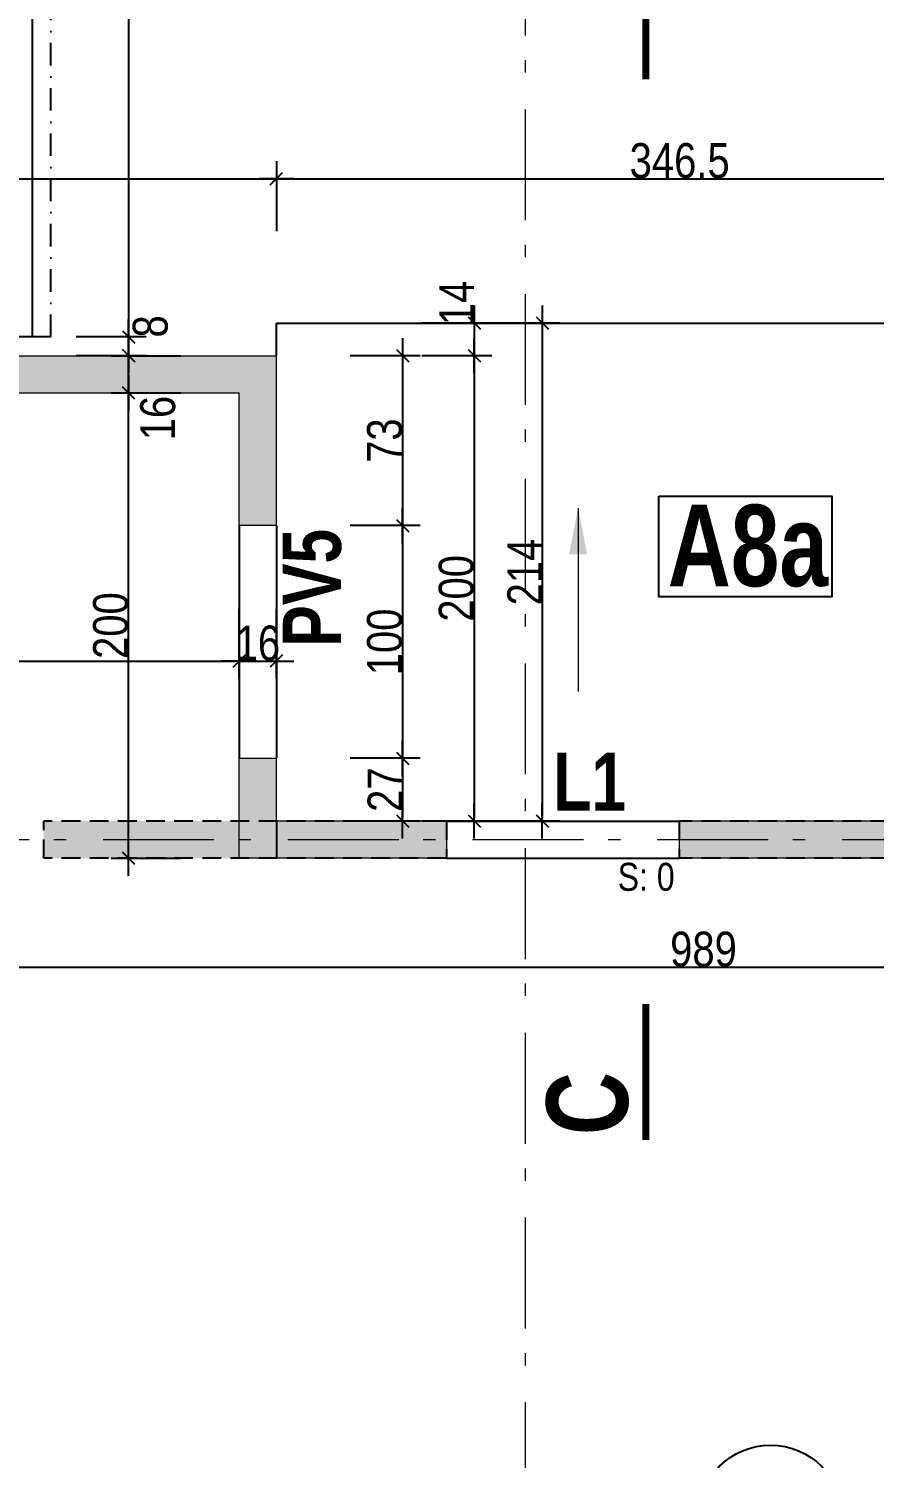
# Model space of a CAD drawing. Header units: centimetres. Extents: x -31 to 9059, y 2319 to 6519.
# Drawn here: x 5407 to 5771, y 4636 to 5250 of the extents above; entities that cross this region are included whole.
import ezdxf
from ezdxf.enums import TextEntityAlignment as Align

# ---------------------------------------------------------------- set-up
doc = ezdxf.new("R2010")
doc.units = ezdxf.units.CM
doc.header["$LTSCALE"] = 12.7
doc.header["$PDMODE"] = 1
doc.header["$PDSIZE"] = -2
for name, pattern in [('CACHEX2', [19.05, 12.7, -6.35]), ('Style de ligne -6', [2.08328, 1.25, -0.41656, 0.13886, -0.27786]), ('TIRETPTX2', [50.8, 25.4, -12.7, 0, -12.7])]:
    doc.linetypes.add(name, pattern=pattern)
for name, color, linetype in [('01_cote_gen', 4, 'Continuous'), ('01_linteaux', 2, 'Continuous'), ('01_murs_sup', 2, 'CACHEX2'), ('01_poch_murs', 253, 'Continuous'), ('01_poch_poteaux', 250, 'Continuous'), ('01_texte', 230, 'Continuous'), ('AA_COTES', 2, 'Continuous')]:
    doc.layers.add(name, color=color, linetype=linetype)
doc.layers.add('01_murs_coup', color=5, linetype='Continuous', lineweight=60)
doc.layers.add('B Général', color=7, linetype='Continuous', lineweight=5)
doc.styles.add('ARIAL NA', font='ARIALN.TTF')
doc.styles.add('impact', font='impact.ttf')
doc.styles.add('STYLE2', font='ARIALN.TTF')
doc.dimstyles.new('JB50', dxfattribs={"dimscale": 0.1, "dimtxt": 150, "dimasz": 15, "dimexe": 0.1, "dimexo": 0.1, "dimgap": 0.09, "dimtad": 1, "dimdec": 1, "dimdsep": 46, "dimtxsty": 'STYLE2', "dimblk1": 'BOND_G', "dimblk2": 'BOND_D', "dimsah": 1, "dimcen": 1.5, "dimdle": 0.01, "dimse1": 1, "dimse2": 1, "dimclrd": 4, "dimclre": 2, "dimclrt": 6, "dimazin": 2, "dimtfac": 2.333333, "dimtdec": 1, "dimtix": 1, "dimtmove": 2, "dimatfit": 3, "dimldrblk": 'BOND_G', "dimfxl": 1, "dimtolj": 1, "dimtzin": 0, "dimarcsym": 0})

# ---------------------------------------------------------------- blocks, each defined once
blk = doc.blocks.new('BOND_G')
at = {"layer": 'AA_COTES', "color": 0}
for p, q in [((0, -5), (0, 15)), ((5, 0), (-5, 0)), ((1.77, 1.77), (-1.77, -1.77))]:
    blk.add_line(p, q, dxfattribs=at)
blk = doc.blocks.new('BOND_D')
at = {"layer": 'AA_COTES', "color": 0}
for p, q in [((0, 5), (0, -15)), ((5, 0), (-5, 0)), ((-1.77, -1.77), (1.77, 1.77))]:
    blk.add_line(p, q, dxfattribs=at)
blk = doc.blocks.new('*D1151')
at = {"layer": '01_cote_gen', "color": 4, "lineweight": -2, "transparency": 16777216}
blk.add_line((5515.46, 5385.88), (6190.46, 5385.88), dxfattribs=at)
at = {"layer": 'Defpoints', "color": 0, "transparency": 16777216}
for p in [(6191.96, 5385.88), (5513.96, 5109.37), (6191.96, 5109.37)]:
    blk.add_point(p, dxfattribs=at)
at = {"layer": '01_cote_gen', "color": 4, "lineweight": -2, "transparency": 16777216, "xscale": 1.5, "yscale": 1.5, "zscale": 1.5, "rotation": 180}
blk.add_blockref('BOND_G', (5513.96, 5385.88), dxfattribs=at)
at = {"layer": '01_cote_gen', "color": 4, "lineweight": -2, "transparency": 16777216, "xscale": 1.5, "yscale": 1.5, "zscale": 1.5}
blk.add_blockref('BOND_D', (6191.96, 5385.88), dxfattribs=at)
at = {"layer": '01_cote_gen', "color": 6, "transparency": 16777216, "insert": (5852.88, 5393.55), "char_height": 15, "attachment_point": 5, "style": 'STYLE2'}
blk.add_mtext('\\A1;678', dxfattribs=at)
blk = doc.blocks.new('*D1152')
at = {"layer": '01_cote_gen', "color": 4, "lineweight": -2, "transparency": 16777216}
blk.add_line((5515.46, 5357.77), (5585.46, 5357.77), dxfattribs=at)
at = {"layer": 'Defpoints', "color": 0, "transparency": 16777216}
for p in [(5586.96, 5357.77), (5513.96, 5109.37), (5586.96, 4909.39)]:
    blk.add_point(p, dxfattribs=at)
at = {"layer": '01_cote_gen', "color": 4, "lineweight": -2, "transparency": 16777216, "xscale": 1.5, "yscale": 1.5, "zscale": 1.5, "rotation": 180}
blk.add_blockref('BOND_G', (5513.96, 5357.77), dxfattribs=at)
at = {"layer": '01_cote_gen', "color": 4, "lineweight": -2, "transparency": 16777216, "xscale": 1.5, "yscale": 1.5, "zscale": 1.5}
blk.add_blockref('BOND_D', (5586.96, 5357.77), dxfattribs=at)
at = {"layer": '01_cote_gen', "color": 6, "transparency": 16777216, "insert": (5550.46, 5365.44), "char_height": 15, "attachment_point": 5, "style": 'STYLE2'}
blk.add_mtext('\\A1;73', dxfattribs=at)
blk = doc.blocks.new('*D1153')
at = {"layer": '01_cote_gen', "color": 4, "lineweight": -2, "transparency": 16777216}
blk.add_line((5588.46, 5357.75), (5685.46, 5357.75), dxfattribs=at)
at = {"layer": 'Defpoints', "color": 0, "transparency": 16777216}
for p in [(5686.96, 5357.75), (5586.96, 4909.39), (5686.96, 4909.39)]:
    blk.add_point(p, dxfattribs=at)
at = {"layer": '01_cote_gen', "color": 4, "lineweight": -2, "transparency": 16777216, "xscale": 1.5, "yscale": 1.5, "zscale": 1.5, "rotation": 180}
blk.add_blockref('BOND_G', (5586.96, 5357.75), dxfattribs=at)
at = {"layer": '01_cote_gen', "color": 4, "lineweight": -2, "transparency": 16777216, "xscale": 1.5, "yscale": 1.5, "zscale": 1.5}
blk.add_blockref('BOND_D', (5686.96, 5357.75), dxfattribs=at)
at = {"layer": '01_cote_gen', "color": 6, "transparency": 16777216, "insert": (5636.96, 5365.42), "char_height": 15, "attachment_point": 5, "style": 'STYLE2'}
blk.add_mtext('\\A1;100', dxfattribs=at)
blk = doc.blocks.new('*D1154')
at = {"layer": '01_cote_gen', "color": 4, "lineweight": -2, "transparency": 16777216}
blk.add_line((5688.46, 5357.75), (5860.46, 5357.75), dxfattribs=at)
at = {"layer": 'Defpoints', "color": 0, "transparency": 16777216}
for p in [(5861.96, 5357.75), (5686.96, 4909.39), (5861.96, 4909.39)]:
    blk.add_point(p, dxfattribs=at)
at = {"layer": '01_cote_gen', "color": 4, "lineweight": -2, "transparency": 16777216, "xscale": 1.5, "yscale": 1.5, "zscale": 1.5, "rotation": 180}
blk.add_blockref('BOND_G', (5686.96, 5357.75), dxfattribs=at)
at = {"layer": '01_cote_gen', "color": 4, "lineweight": -2, "transparency": 16777216, "xscale": 1.5, "yscale": 1.5, "zscale": 1.5}
blk.add_blockref('BOND_D', (5861.96, 5357.75), dxfattribs=at)
at = {"layer": '01_cote_gen', "color": 6, "transparency": 16777216, "insert": (5774.46, 5365.42), "char_height": 15, "attachment_point": 5, "style": 'STYLE2'}
blk.add_mtext('\\A1;175', dxfattribs=at)
blk = doc.blocks.new('*D1170')
at = {"layer": '01_cote_gen', "color": 4, "lineweight": -2, "transparency": 16777216}
blk.add_line((5204.46, 4846.57), (6190.46, 4846.57), dxfattribs=at)
at = {"layer": 'Defpoints', "color": 0, "transparency": 16777216}
for p in [(5202.96, 4869.07), (6191.96, 4856.67), (6191.96, 4846.57)]:
    blk.add_point(p, dxfattribs=at)
at = {"layer": '01_cote_gen', "color": 4, "lineweight": -2, "transparency": 16777216, "xscale": 1.5, "yscale": 1.5, "zscale": 1.5, "rotation": 180}
blk.add_blockref('BOND_G', (5202.96, 4846.57), dxfattribs=at)
at = {"layer": '01_cote_gen', "color": 4, "lineweight": -2, "transparency": 16777216, "xscale": 1.5, "yscale": 1.5, "zscale": 1.5}
blk.add_blockref('BOND_D', (6191.96, 4846.57), dxfattribs=at)
at = {"layer": '01_cote_gen', "color": 6, "transparency": 16777216, "insert": (5697.46, 4854.24), "char_height": 15, "attachment_point": 5, "style": 'STYLE2'}
blk.add_mtext('\\A1;989', dxfattribs=at)
blk = doc.blocks.new('*D1300')
at = {"layer": '01_cote_gen', "color": 4, "lineweight": -2, "transparency": 16777216}
blk.add_line((5204.46, 4978.1), (5496.46, 4978.1), dxfattribs=at)
at = {"layer": 'Defpoints', "color": 0, "transparency": 16777216}
for p in [(5497.96, 4978.1), (5202.96, 4963.42), (5497.96, 4936.36)]:
    blk.add_point(p, dxfattribs=at)
at = {"layer": '01_cote_gen', "color": 4, "lineweight": -2, "transparency": 16777216, "xscale": 1.5, "yscale": 1.5, "zscale": 1.5, "rotation": 180}
blk.add_blockref('BOND_G', (5202.96, 4978.1), dxfattribs=at)
at = {"layer": '01_cote_gen', "color": 4, "lineweight": -2, "transparency": 16777216, "xscale": 1.5, "yscale": 1.5, "zscale": 1.5}
blk.add_blockref('BOND_D', (5497.96, 4978.1), dxfattribs=at)
at = {"layer": '01_cote_gen', "color": 6, "transparency": 16777216, "insert": (5350.46, 4985.77), "char_height": 15, "attachment_point": 5, "style": 'STYLE2'}
blk.add_mtext('\\A1;295', dxfattribs=at)
blk = doc.blocks.new('*D1301')
at = {"layer": '01_cote_gen', "color": 4, "lineweight": -2, "transparency": 16777216}
for p, q in [((5496.46, 4978.1), (5494.96, 4978.1)), ((5497.96, 4978.1), (5513.96, 4978.1)), ((5515.46, 4978.1), (5516.96, 4978.1))]:
    blk.add_line(p, q, dxfattribs=at)
at = {"layer": 'Defpoints', "color": 0, "transparency": 16777216}
for p in [(5513.96, 5036.36), (5513.96, 4978.1), (5497.96, 4936.36)]:
    blk.add_point(p, dxfattribs=at)
at = {"layer": '01_cote_gen', "color": 4, "lineweight": -2, "transparency": 16777216, "xscale": 1.5, "yscale": 1.5, "zscale": 1.5}
blk.add_blockref('BOND_G', (5497.96, 4978.1), dxfattribs=at)
at = {"layer": '01_cote_gen', "color": 4, "lineweight": -2, "transparency": 16777216, "xscale": 1.5, "yscale": 1.5, "zscale": 1.5, "rotation": 180}
blk.add_blockref('BOND_D', (5513.96, 4978.1), dxfattribs=at)
at = {"layer": '01_cote_gen', "color": 6, "transparency": 16777216, "insert": (5505.96, 4985.77), "char_height": 15, "attachment_point": 5, "style": 'STYLE2'}
blk.add_mtext('\\A1;16', dxfattribs=at)
blk = doc.blocks.new('*D1404')
at = {"layer": '01_cote_gen', "color": 4, "lineweight": -2, "transparency": 16777216}
blk.add_line((5515.46, 5185.43), (5858.96, 5185.43), dxfattribs=at)
at = {"layer": 'Defpoints', "color": 0, "transparency": 16777216}
for p in [(5860.46, 5185.43), (5513.96, 5148.05), (5860.46, 5140.05)]:
    blk.add_point(p, dxfattribs=at)
at = {"layer": '01_cote_gen', "color": 4, "lineweight": -2, "transparency": 16777216, "xscale": 1.5, "yscale": 1.5, "zscale": 1.5, "rotation": 180}
blk.add_blockref('BOND_G', (5513.96, 5185.43), dxfattribs=at)
at = {"layer": '01_cote_gen', "color": 4, "lineweight": -2, "transparency": 16777216, "xscale": 1.5, "yscale": 1.5, "zscale": 1.5}
blk.add_blockref('BOND_D', (5860.46, 5185.43), dxfattribs=at)
at = {"layer": '01_cote_gen', "color": 6, "transparency": 16777216, "insert": (5687.21, 5193.1), "char_height": 15, "attachment_point": 5, "style": 'STYLE2'}
blk.add_mtext('\\A1;346.5', dxfattribs=at)
blk = doc.blocks.new('*D1437')
at = {"layer": '01_cote_gen', "color": 4, "lineweight": -2, "transparency": 16777216}
blk.add_line((5568.15, 5107.87), (5568.15, 5037.86), dxfattribs=at)
at = {"layer": 'Defpoints', "color": 0, "transparency": 16777216}
for p in [(5524.52, 5109.37), (5524.52, 5036.36), (5568.15, 5036.36)]:
    blk.add_point(p, dxfattribs=at)
at = {"layer": '01_cote_gen', "color": 4, "lineweight": -2, "transparency": 16777216, "xscale": 1.5, "yscale": 1.5, "zscale": 1.5}
for name, p, rotation in [('BOND_G', (5568.15, 5109.37), 90), ('BOND_D', (5568.15, 5036.36), 270)]:
    blk.add_blockref(name, p, dxfattribs=dict(at, rotation=rotation))
at = {"layer": '01_cote_gen', "color": 6, "transparency": 16777216, "insert": (5560.48, 5072.86), "char_height": 15, "attachment_point": 5, "rotation": 90, "style": 'STYLE2'}
blk.add_mtext('\\A1;73', dxfattribs=at)
blk = doc.blocks.new('*D1438')
at = {"layer": '01_cote_gen', "color": 4, "lineweight": -2, "transparency": 16777216}
blk.add_line((5568.15, 5034.86), (5568.15, 4937.86), dxfattribs=at)
at = {"layer": 'Defpoints', "color": 0, "transparency": 16777216}
for p in [(5524.52, 5036.36), (5524.52, 4936.36), (5568.15, 4936.36)]:
    blk.add_point(p, dxfattribs=at)
at = {"layer": '01_cote_gen', "color": 4, "lineweight": -2, "transparency": 16777216, "xscale": 1.5, "yscale": 1.5, "zscale": 1.5}
for name, p, rotation in [('BOND_G', (5568.15, 5036.36), 90), ('BOND_D', (5568.15, 4936.36), 270)]:
    blk.add_blockref(name, p, dxfattribs=dict(at, rotation=rotation))
at = {"layer": '01_cote_gen', "color": 6, "transparency": 16777216, "insert": (5560.48, 4986.36), "char_height": 15, "attachment_point": 5, "rotation": 90, "style": 'STYLE2'}
blk.add_mtext('\\A1;100', dxfattribs=at)
blk = doc.blocks.new('*D1439')
at = {"layer": '01_cote_gen', "color": 4, "lineweight": -2, "transparency": 16777216}
blk.add_line((5568.15, 4934.86), (5568.15, 4910.89), dxfattribs=at)
at = {"layer": 'Defpoints', "color": 0, "transparency": 16777216}
for p in [(5545.65, 4936.36), (5545.65, 4909.39), (5568.15, 4909.39)]:
    blk.add_point(p, dxfattribs=at)
at = {"layer": '01_cote_gen', "color": 4, "lineweight": -2, "transparency": 16777216, "xscale": 1.5, "yscale": 1.5, "zscale": 1.5}
for name, p, rotation in [('BOND_G', (5568.15, 4936.36), 90), ('BOND_D', (5568.15, 4909.39), 270)]:
    blk.add_blockref(name, p, dxfattribs=dict(at, rotation=rotation))
at = {"layer": '01_cote_gen', "color": 6, "transparency": 16777216, "insert": (5560.61, 4922.88), "char_height": 15, "attachment_point": 5, "rotation": 90, "style": 'STYLE2'}
blk.add_mtext('\\A1;27', dxfattribs=at)
blk = doc.blocks.new('*D1440')
at = {"layer": '01_cote_gen', "color": 4, "lineweight": -2, "transparency": 16777216}
blk.add_line((5598.95, 5107.87), (5598.95, 4910.89), dxfattribs=at)
at = {"layer": 'Defpoints', "color": 0, "transparency": 16777216}
for p in [(5575.65, 5109.37), (5597.52, 4909.39), (5598.95, 4909.39)]:
    blk.add_point(p, dxfattribs=at)
at = {"layer": '01_cote_gen', "color": 4, "lineweight": -2, "transparency": 16777216, "xscale": 1.5, "yscale": 1.5, "zscale": 1.5}
for name, p, rotation in [('BOND_G', (5598.95, 5109.37), 90), ('BOND_D', (5598.95, 4909.39), 270)]:
    blk.add_blockref(name, p, dxfattribs=dict(at, rotation=rotation))
at = {"layer": '01_cote_gen', "color": 6, "transparency": 16777216, "insert": (5591.28, 5009.38), "char_height": 15, "attachment_point": 5, "rotation": 90, "style": 'STYLE2'}
blk.add_mtext('\\A1;200', dxfattribs=at)
blk = doc.blocks.new('*D1441')
at = {"layer": '01_cote_gen', "color": 4, "lineweight": -2, "transparency": 16777216}
blk.add_line((5598.95, 5121.89), (5598.95, 5110.87), dxfattribs=at)
at = {"layer": 'Defpoints', "color": 0, "transparency": 16777216}
for p in [(5590.2, 5123.39), (5590.2, 5109.37), (5598.95, 5109.37)]:
    blk.add_point(p, dxfattribs=at)
at = {"layer": '01_cote_gen', "color": 4, "lineweight": -2, "transparency": 16777216, "xscale": 1.5, "yscale": 1.5, "zscale": 1.5}
for name, p, rotation in [('BOND_G', (5598.95, 5123.39), 90), ('BOND_D', (5598.95, 5109.37), 270)]:
    blk.add_blockref(name, p, dxfattribs=dict(at, rotation=rotation))
at = {"layer": '01_cote_gen', "color": 6, "transparency": 16777216, "insert": (5591.41, 5131.99), "char_height": 15, "attachment_point": 5, "rotation": 90, "style": 'STYLE2'}
blk.add_mtext('\\A1;14', dxfattribs=at)
blk = doc.blocks.new('*D1442')
at = {"layer": '01_cote_gen', "color": 4, "lineweight": -2, "transparency": 16777216}
blk.add_line((5628.2, 5121.89), (5628.2, 4910.89), dxfattribs=at)
at = {"layer": 'Defpoints', "color": 0, "transparency": 16777216}
for p in [(5626.02, 5123.39), (5628.2, 4909.39), (5655.73, 4909.39)]:
    blk.add_point(p, dxfattribs=at)
at = {"layer": '01_cote_gen', "color": 4, "lineweight": -2, "transparency": 16777216, "xscale": 1.5, "yscale": 1.5, "zscale": 1.5}
for name, p, rotation in [('BOND_G', (5628.2, 5123.39), 90), ('BOND_D', (5628.2, 4909.39), 270)]:
    blk.add_blockref(name, p, dxfattribs=dict(at, rotation=rotation))
at = {"layer": '01_cote_gen', "color": 6, "transparency": 16777216, "insert": (5620.66, 5016.39), "char_height": 15, "attachment_point": 5, "rotation": 90, "style": 'STYLE2'}
blk.add_mtext('\\A1;214', dxfattribs=at)
blk = doc.blocks.new('*D1456')
at = {"layer": '01_cote_gen', "color": 4, "lineweight": -2, "transparency": 16777216}
blk.add_line((5450.41, 4894.89), (5450.41, 5091.87), dxfattribs=at)
at = {"layer": 'Defpoints', "color": 0, "transparency": 16777216}
for p in [(5450.41, 5093.37), (5497.96, 5093.37), (5497.96, 4893.39)]:
    blk.add_point(p, dxfattribs=at)
at = {"layer": '01_cote_gen', "color": 4, "lineweight": -2, "transparency": 16777216, "xscale": 1.5, "yscale": 1.5, "zscale": 1.5}
for name, p, rotation in [('BOND_D', (5450.41, 5093.37), 90), ('BOND_G', (5450.41, 4893.39), 270)]:
    blk.add_blockref(name, p, dxfattribs=dict(at, rotation=rotation))
at = {"layer": '01_cote_gen', "color": 6, "transparency": 16777216, "insert": (5442.74, 4993.38), "char_height": 15, "attachment_point": 5, "rotation": 90, "style": 'STYLE2'}
blk.add_mtext('\\A1;200', dxfattribs=at)
blk = doc.blocks.new('*D1457')
at = {"layer": '01_cote_gen', "color": 4, "lineweight": -2, "transparency": 16777216}
blk.add_line((5450.41, 5094.87), (5450.41, 5107.87), dxfattribs=at)
at = {"layer": 'Defpoints', "color": 0, "transparency": 16777216}
for p in [(5450.41, 5109.37), (5472.91, 5109.37), (5472.91, 5093.37)]:
    blk.add_point(p, dxfattribs=at)
at = {"layer": '01_cote_gen', "color": 4, "lineweight": -2, "transparency": 16777216, "xscale": 1.5, "yscale": 1.5, "zscale": 1.5}
for name, p, rotation in [('BOND_D', (5450.41, 5109.37), 90), ('BOND_G', (5450.41, 5093.37), 270)]:
    blk.add_blockref(name, p, dxfattribs=dict(at, rotation=rotation))
at = {"layer": '01_cote_gen', "color": 6, "transparency": 16777216, "insert": (5463.03, 5082.54), "char_height": 15, "attachment_point": 5, "rotation": 90, "style": 'STYLE2'}
blk.add_mtext('\\A1;16', dxfattribs=at)
blk = doc.blocks.new('*D1473')
at = {"layer": '01_cote_gen', "color": 4, "lineweight": -2, "transparency": 16777216}
blk.add_line((5202.46, 5185.43), (5512.46, 5185.43), dxfattribs=at)
at = {"layer": 'Defpoints', "color": 0, "transparency": 16777216}
for p in [(5200.96, 5211.17), (5513.96, 5185.43), (5513.96, 5162.93)]:
    blk.add_point(p, dxfattribs=at)
at = {"layer": '01_cote_gen', "color": 4, "lineweight": -2, "transparency": 16777216, "xscale": 1.5, "yscale": 1.5, "zscale": 1.5, "rotation": 180}
blk.add_blockref('BOND_G', (5200.96, 5185.43), dxfattribs=at)
at = {"layer": '01_cote_gen', "color": 4, "lineweight": -2, "transparency": 16777216, "xscale": 1.5, "yscale": 1.5, "zscale": 1.5}
blk.add_blockref('BOND_D', (5513.96, 5185.43), dxfattribs=at)
at = {"layer": '01_cote_gen', "color": 6, "transparency": 16777216, "insert": (5357.46, 5193.1), "char_height": 15, "attachment_point": 5, "style": 'STYLE2'}
blk.add_mtext('\\A1;313', dxfattribs=at)
blk = doc.blocks.new('*D1475')
at = {"layer": '01_cote_gen', "color": 4, "lineweight": -2, "transparency": 16777216}
blk.add_line((5450.41, 5502.87), (5450.41, 5118.9), dxfattribs=at)
at = {"layer": 'Defpoints', "color": 0, "transparency": 16777216}
for p in [(5408.96, 5504.37), (5408.94, 5117.4), (5450.41, 5117.4)]:
    blk.add_point(p, dxfattribs=at)
at = {"layer": '01_cote_gen', "color": 4, "lineweight": -2, "transparency": 16777216, "xscale": 1.5, "yscale": 1.5, "zscale": 1.5}
for name, p, rotation in [('BOND_G', (5450.41, 5504.37), 90), ('BOND_D', (5450.41, 5117.4), 270)]:
    blk.add_blockref(name, p, dxfattribs=dict(at, rotation=rotation))
at = {"layer": '01_cote_gen', "color": 6, "transparency": 16777216, "insert": (5442.74, 5310.88), "char_height": 15, "attachment_point": 5, "rotation": 90, "style": 'STYLE2'}
blk.add_mtext('\\A1;387', dxfattribs=at)
blk = doc.blocks.new('*D1476')
at = {"layer": '01_cote_gen', "color": 4, "lineweight": -2, "transparency": 16777216}
blk.add_line((5450.41, 5115.9), (5450.41, 5110.87), dxfattribs=at)
at = {"layer": 'Defpoints', "color": 0, "transparency": 16777216}
for p in [(5442.91, 5117.4), (5442.91, 5109.37), (5450.41, 5109.37)]:
    blk.add_point(p, dxfattribs=at)
at = {"layer": '01_cote_gen', "color": 4, "lineweight": -2, "transparency": 16777216, "xscale": 1.5, "yscale": 1.5, "zscale": 1.5}
for name, p, rotation in [('BOND_G', (5450.41, 5117.4), 90), ('BOND_D', (5450.41, 5109.37), 270)]:
    blk.add_blockref(name, p, dxfattribs=dict(at, rotation=rotation))
at = {"layer": '01_cote_gen', "color": 6, "transparency": 16777216, "insert": (5459.79, 5121.96), "char_height": 15, "attachment_point": 5, "rotation": 90, "style": 'STYLE2'}
blk.add_mtext('\\A1;8', dxfattribs=at)

msp = doc.modelspace()

# ---------------------------------------------------------------- hatches: boundary and pattern name
at = {"layer": '01_linteaux'}
h = msp.add_hatch(dxfattribs=at)
h.set_pattern_fill('DASH', color=256, scale=2.5, angle=135)
h.set_pattern_definition([(135, (0, -3966.91), (-11.22532, 9e-16), [7.9375, -7.9375])])
h.paths.add_polyline_path([(5313.96, 4909.39), (5200.96, 4909.39), (5200.96, 5144.37), (5184.96, 5144.37), (5184.96, 4708.39), (5136.96, 4708.39), (5136.96, 4688.39), (5184.96, 4688.39), (5184.96, 4300.39), (5149.96, 4300.39), (5149.96, 4282.39), (5454.96, 4282.39), (5454.96, 4300.39), (5202.96, 4300.39), (5202.96, 4893.39), (5313.96, 4893.39)])
h.paths.add_polyline_path([(5586.96, 4909.39), (5413.96, 4909.39), (5413.96, 4893.39), (5586.96, 4893.39)])
h.paths.add_polyline_path([(5861.96, 4909.39), (5686.96, 4909.39), (5686.96, 4893.39), (5861.96, 4893.39)])
h.paths.add_polyline_path([(6207.96, 4909.39), (6061.96, 4909.39), (6061.96, 4893.39), (6191.96, 4893.39), (6191.96, 4817.39), (6207.96, 4817.39)])
h.paths.add_polyline_path([(5822.96, 4300.39), (5772.96, 4300.39), (5772.96, 4282.39), (5822.96, 4282.39)], flags=17)
h.paths.add_polyline_path([(6207.96, 4517.39), (6191.96, 4517.39), (6191.96, 4152.39), (5629.96, 4152.39), (5629.96, 4300.39), (5556.96, 4300.39), (5556.96, 4282.39), (5611.96, 4282.39), (5611.96, 4152.39), (5533.96, 4152.39), (5533.96, 4134.39), (6191.96, 4134.39), (6191.96, 3917.39), (6207.96, 3917.39)])
at = {"layer": '01_poch_murs'}
h = msp.add_hatch(color=256, dxfattribs=at)
h.dxf.hatch_style = 1
h.paths.add_polyline_path([(5861.96, 4909.39), (5686.96, 4909.39), (5686.96, 4893.39), (5861.96, 4893.39)])
h.paths.add_polyline_path([(5586.96, 4909.39), (5513.96, 4909.39), (5513.96, 4909.39), (5513.96, 4893.39), (5586.96, 4893.39)])
h.paths.add_polyline_path([(6191.96, 4909.39), (6061.96, 4909.39), (6061.96, 4893.39), (6191.96, 4893.39)])
h = msp.add_hatch(dxfattribs=at)
h.set_pattern_fill('ANSI32', color=256, scale=5)
h.paths.add_polyline_path([(5611.96, 4282.39), (5562.96, 4282.39), (5149.96, 4282.39), (5149.96, 4291.31), (5011.92, 4291.31), (5011.92, 4152.39), (5432.36, 4152.39), (5535.56, 4152.39), (5611.96, 4152.39)])
h.paths.add_polyline_path([(5184.96, 4428.39), (5149.96, 4428.39), (5149.96, 4433.39), (5184.96, 4433.39), (5184.96, 4533.39), (5149.96, 4533.39), (5149.96, 4538.39), (5184.96, 4538.39), (5184.96, 4578.39), (5149.96, 4578.39), (5149.96, 4583.39), (5184.96, 4583.39), (5184.96, 4688.39), (5136.96, 4688.39), (5034.96, 4688.39), (5019.96, 4688.39), (5019.96, 4555.39), (5019.96, 4330.39), (5011.92, 4330.39), (5011.92, 4291.31), (5149.96, 4291.31), (5149.96, 4300.39), (5184.96, 4300.39), (5184.96, 4340.39), (5149.96, 4340.39), (5149.96, 4345.39), (5184.96, 4345.39)])
h.paths.add_polyline_path([(5011.92, 4330.39), (4999.96, 4330.39), (4834.96, 4330.39), (4659.96, 4330.39), (4659.96, 4291.31), (5011.92, 4291.31)])
h.paths.add_polyline_path([(4461.9, 4282.39), (4400.96, 4282.39), (4298.96, 4282.39), (4206.96, 4282.39), (4206.96, 3774.39), (4206.96, 3672.39), (4206.96, 3533.31), (4336.96, 3533.31), (4336.96, 3770.39), (4336.96, 3872.39), (4336.96, 4152.39), (4461.9, 4152.39)])
h.paths.add_polyline_path([(4336.96, 3261.31), (4206.96, 3261.31), (4206.96, 3228.38), (4336.96, 3228.38)])
edge = h.paths.add_edge_path()
edge.add_arc((4819.74, 4268.03), 30.98, 131.28761, 408.71239)
edge.add_line((4840.18, 4291.31), (5011.92, 4291.31))
edge.add_line((5011.92, 4291.31), (5011.92, 4152.39))
edge.add_line((5011.92, 4152.39), (4461.9, 4152.39))
edge.add_line((4461.9, 4152.39), (4461.9, 4282.39))
edge.add_line((4461.9, 4282.39), (4586.7, 4282.39))
edge.add_line((4586.7, 4282.39), (4659.96, 4282.39))
edge.add_line((4659.96, 4282.39), (4659.96, 4291.31))
edge.add_line((4659.96, 4291.31), (4799.3, 4291.31))
edge = h.paths.add_edge_path()
edge.add_arc((4273.98, 3502.57), 30.98, 97.1799, 442.8201)
edge.add_line((4277.86, 3533.31), (4336.96, 3533.31))
edge.add_line((4336.96, 3533.31), (4336.96, 3261.31))
edge.add_line((4336.96, 3261.31), (4206.96, 3261.31))
edge.add_line((4206.96, 3261.31), (4206.96, 3265.39))
edge.add_line((4206.96, 3265.39), (4206.96, 3367.39))
edge.add_line((4206.96, 3367.39), (4206.96, 3533.31))
edge.add_line((4206.96, 3533.31), (4270.11, 3533.31))
at = {"layer": '01_poch_poteaux'}
h = msp.add_hatch(color=256, dxfattribs=at)
h.dxf.hatch_style = 1
h.paths.add_polyline_path([(5200.96, 5109.37), (5184.96, 5109.37), (5184.96, 5093.37), (5200.96, 5093.37)])
h.paths.add_polyline_path([(5513.96, 5109.37), (5200.96, 5109.37), (5200.96, 5093.37), (5202.96, 5093.37), (5497.96, 5093.37), (5497.96, 5036.36), (5513.96, 5036.36)])
h.paths.add_polyline_path([(5513.96, 4936.36), (5497.96, 4936.36), (5497.96, 4909.39), (5513.96, 4909.39)])
h.paths.add_polyline_path([(5513.96, 4909.39), (5497.96, 4909.39), (5497.96, 4893.39), (5513.96, 4893.39)])

# ---------------------------------------------------------------- linework, layer by layer
at = {"layer": '01_linteaux', "linetype": 'TIRETPTX2', "ltscale": 0.03}
msp.add_line((5416.96, 5117.4), (5416.96, 5512.37), dxfattribs=at)
at = {"layer": '01_linteaux'}
for p, q in [((5408.96, 5504.37), (5408.96, 5117.4)), ((5513.96, 5123.39), (5860.46, 5123.39)), ((5513.96, 5109.37), (5513.96, 5123.39)), ((5416.96, 5117.4), (5200.96, 5117.41)), ((5497.96, 5036.36), (5497.96, 4936.36)), ((5513.96, 5036.36), (5513.96, 4936.36)), ((5586.96, 4909.39), (5686.96, 4909.39)), ((5586.96, 4893.39), (5686.96, 4893.39))]:
    msp.add_line(p, q, dxfattribs=at)
at = {"layer": '01_linteaux', "color": 230, "lineweight": 0}
msp.add_line((5643.57, 5043.91), (5643.57, 4965.05), dxfattribs=at)
for points in [[(5643.57, 5043.91), (5639.67, 5024.01), (5643.57, 5024.01)], [(5643.57, 5043.91), (5647.47, 5024.01), (5643.57, 5024.01)]]:
    msp.add_solid(points, dxfattribs=at)
at = {"layer": '01_murs_coup', "linetype": 'Continuous', "lineweight": 18}
for p, q in [((5200.96, 5109.37), (5513.96, 5109.37)), ((5513.96, 5036.36), (5513.96, 5109.37)), ((5202.96, 5093.37), (5497.96, 5093.37)), ((5497.96, 5036.36), (5497.96, 5093.37)), ((5513.96, 5036.36), (5497.96, 5036.36)), ((5497.96, 4893.39), (5497.96, 4936.36)), ((5497.96, 4936.36), (5513.96, 4936.36)), ((5513.96, 4909.39), (5513.96, 4936.36)), ((5586.96, 4909.39), (5513.96, 4909.39)), ((5586.96, 4909.39), (5586.96, 4893.39)), ((5861.96, 4909.39), (5686.96, 4909.39)), ((5686.96, 4909.39), (5686.96, 4893.39)), ((5586.96, 4893.39), (5497.96, 4893.39)), ((5861.96, 4893.39), (5686.96, 4893.39))]:
    msp.add_line(p, q, dxfattribs=at)
at = {"layer": '01_murs_sup', "ltscale": 0.05}
for p, q in [((5586.96, 4909.39), (5413.96, 4909.39)), ((5413.96, 4893.39), (5413.96, 4909.39)), ((5586.96, 4909.39), (5586.96, 4893.39)), ((5861.96, 4909.39), (5686.96, 4909.39)), ((5686.96, 4909.39), (5686.96, 4893.39)), ((5586.96, 4893.39), (5413.96, 4893.39)), ((5861.96, 4893.39), (5686.96, 4893.39))]:
    msp.add_line(p, q, dxfattribs=at)
at = {"layer": '01_poch_poteaux'}
msp.add_line((5513.96, 4909.39), (5513.96, 4893.39), dxfattribs=at)
at = {"layer": '01_texte', "const_width": 3}
for points in [[(5672.62, 5286.55), (5672.62, 5228.05)], [(5672.62, 4830.77), (5672.62, 4772.27)]]:
    msp.add_lwpolyline(points, dxfattribs=at)
at = {"layer": '01_texte'}
msp.add_lwpolyline([(5678.22, 5049.05), (5752.63, 5049.05), (5752.63, 5005.81), (5678.22, 5005.81)], close=True, dxfattribs=at)
msp.add_circle((5726.27, 4610.22), 30.98, dxfattribs=at)
at = {"layer": 'B Général', "color": 1, "linetype": 'Style de ligne -6', "lineweight": 13, "ltscale": 3}
msp.add_line((5621.04, 3342.01), (5621.01, 5462.11), dxfattribs=at)
at = {"layer": 'B Général', "color": 1, "linetype": 'Style de ligne -6', "lineweight": 13, "ltscale": 3, "true_color": 0xff0000}
msp.add_line((7947.67, 4901.31), (3198.09, 4901.31), dxfattribs=at)

# ---------------------------------------------------------------- texts
at = {"layer": '01_texte', "style": 'impact'}
msp.add_text('A8a', height=35, dxfattribs=at).set_placement((5716.51, 5027.81), align=Align.MIDDLE_CENTER)
for s, height, p in [('PV5', 25, (5549.19, 5009.61)), ('C', 35, (5675.47, 4787.98))]:
    msp.add_text(s, height=height, rotation=90, dxfattribs=at).set_placement(p, align=Align.BOTTOM_CENTER)
msp.add_text('L1', height=25, dxfattribs=at).set_placement((5648.57, 4906.29), align=Align.BOTTOM_CENTER)
at = {"layer": '01_texte', "style": 'ARIAL NA'}
msp.add_text('S: 0', height=12, dxfattribs=at).set_placement((5660.59, 4879.42))

# ---------------------------------------------------------------- dimensions: what is measured, and where the dimension line sits
at = {"layer": '01_cote_gen'}
for base, p1, p2, picture, middle in [((5450.41, 5117.4), (5408.96, 5504.37), (5408.94, 5117.4), '*D1475', (5442.74, 5310.88)), ((5628.2, 4909.39), (5626.02, 5123.39), (5655.73, 4909.39), '*D1442', (5620.66, 5016.39)), ((5568.15, 5036.36), (5524.52, 5109.37), (5524.52, 5036.36), '*D1437', (5560.48, 5072.86)), ((5598.95, 4909.39), (5575.65, 5109.37), (5597.52, 4909.39), '*D1440', (5591.28, 5009.38)), ((5450.41, 5093.37), (5497.96, 4893.39), (5497.96, 5093.37), '*D1456', (5442.74, 4993.38)), ((5568.15, 4936.36), (5524.52, 5036.36), (5524.52, 4936.36), '*D1438', (5560.48, 4986.36)), ((5568.15, 4909.39), (5545.65, 4936.36), (5545.65, 4909.39), '*D1439', (5560.61, 4922.88))]:
    dim = msp.add_linear_dim(base=base, p1=p1, p2=p2, angle=90, dimstyle='JB50', dxfattribs=at)
    dim.commit()
    dim.dimension.update_dxf_attribs({"geometry": picture, "text_midpoint": middle})
dim = msp.add_linear_dim(base=(6191.96, 5385.88), p1=(5513.96, 5109.37), p2=(6191.96, 5109.37), dimstyle='JB50', dxfattribs=at)
dim.commit()
dim.dimension.update_dxf_attribs({"geometry": '*D1151', "text_midpoint": (5852.88, 5393.55), "dimtype": 160})
for base, p1, p2, picture, middle in [((5586.96, 5357.77), (5513.96, 5109.37), (5586.96, 4909.39), '*D1152', (5550.46, 5365.44)), ((5686.96, 5357.75), (5586.96, 4909.39), (5686.96, 4909.39), '*D1153', (5636.96, 5365.42)), ((5861.96, 5357.75), (5686.96, 4909.39), (5861.96, 4909.39), '*D1154', (5774.46, 5365.42)), ((5513.96, 5185.43), (5200.96, 5211.17), (5513.96, 5162.93), '*D1473', (5357.46, 5193.1)), ((5860.46, 5185.43), (5513.96, 5148.05), (5860.46, 5140.05), '*D1404', (5687.21, 5193.1)), ((5513.96, 4978.1), (5497.96, 4936.36), (5513.96, 5036.36), '*D1301', (5505.96, 4985.77)), ((5497.96, 4978.1), (5202.96, 4963.42), (5497.96, 4936.36), '*D1300', (5350.46, 4985.77)), ((6191.96, 4846.57), (5202.96, 4869.07), (6191.96, 4856.67), '*D1170', (5697.46, 4854.24))]:
    dim = msp.add_linear_dim(base=base, p1=p1, p2=p2, dimstyle='JB50', dxfattribs=at)
    dim.commit()
    dim.dimension.update_dxf_attribs({"geometry": picture, "text_midpoint": middle})
for base, p1, p2, picture, middle in [((5598.95, 5109.37), (5590.2, 5123.39), (5590.2, 5109.37), '*D1441', (5591.41, 5131.99)), ((5450.41, 5109.37), (5442.91, 5117.4), (5442.91, 5109.37), '*D1476', (5459.79, 5121.96)), ((5450.41, 5109.37), (5472.91, 5093.37), (5472.91, 5109.37), '*D1457', (5463.03, 5082.54))]:
    dim = msp.add_linear_dim(base=base, p1=p1, p2=p2, angle=90, dimstyle='JB50', dxfattribs=at)
    dim.commit()
    dim.dimension.update_dxf_attribs({"geometry": picture, "text_midpoint": middle, "dimtype": 160})

doc.saveas('drawing.dxf')
